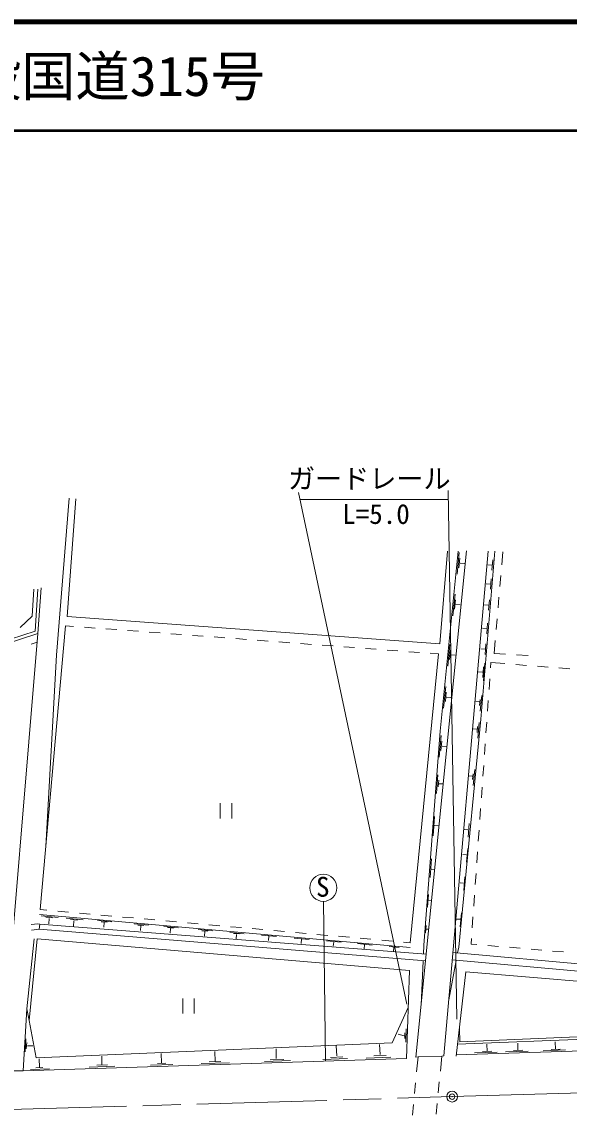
# Model space of a CAD drawing. Units: millimetres at full size, sheet at 1:1000; details may follow other scales. Extents: x 40000 to 680000, y 20000 to 380000.
# Drawn here: x 226790 to 277266, y 279213 to 380000 of the extents above; entities that cross this region are included whole.
import ezdxf
from ezdxf.enums import TextEntityAlignment as Align

# ---------------------------------------------------------------- set-up
doc = ezdxf.new("R2010")
doc.units = ezdxf.units.MM
doc.header["$LTSCALE"] = 1000
doc.header["$PDMODE"] = 32
doc.header["$PDSIZE"] = 500
doc.linetypes.add('CHAIN', pattern=[18.5, 12, -1.5, 3.5, -1.5])
for name, color, linetype, lineweight in [('M-BGD', 7, 'Continuous', 13), ('M-BMK', 2, 'CHAIN', 13), ('M-BMK-SRVR', 3, 'Continuous', 13), ('M-STR-HTXT', 7, 'Continuous', 13), ('M-STR-STR1', 1, 'Continuous', 13), ('M-TTL', 2, 'Continuous', 140), ('M-TTL-LINE', 7, 'Continuous', 50)]:
    doc.layers.add(name, color=color, linetype=linetype, lineweight=lineweight)
doc.layers.add('M-TTL-TXT', color=7, linetype='Continuous')
doc.styles.add('ＭＳ ゴシック', font='')
doc.styles.get('ＭＳ ゴシック').set_extended_font_data('MS Gothic')

msp = doc.modelspace()

# ---------------------------------------------------------------- linework, layer by layer
at = {"layer": 'M-BGD'}
for p, q in [((229991, 321625), (231150, 336080)), ((230967, 325194), (231757, 336042)), ((267800, 331233), (263130, 284571)), ((266052, 331191), (265341, 322660)), ((267033, 331206), (265361, 314605)), ((265712, 284668), (269801, 331207)), ((266927, 329072), (267130, 331069)), ((269125, 315729), (270409, 331208)), ((271157, 331155), (271053, 329953)), ((267181, 330550), (267091, 329676)), ((267207, 330099), (267607, 330067)), ((270164, 329913), (269771, 329949)), ((270226, 330403), (270150, 329439)), ((270082, 328663), (270005, 327699)), ((270966, 328957), (270880, 327960)), ((227883, 327708), (227751, 325211)), ((228016, 323817), (228258, 327716)), ((228276, 323606), (228557, 327819)), ((270019, 328173), (269626, 328208)), ((266542, 325251), (266745, 327248)), ((266796, 326729), (266706, 325855)), ((269920, 326716), (269844, 325752)), ((270793, 326964), (270707, 325968)), ((266822, 326278), (267222, 326246)), ((269858, 326226), (269465, 326262)), ((227751, 325211), (226620, 324181)), ((265341, 322660), (230967, 325194)), ((269741, 324554), (269664, 323590)), ((270620, 324972), (270534, 323975)), ((228276, 323606), (201053, 314849)), ((208600, 317580), (228016, 323817)), ((224917, 283299), (228276, 323606)), ((228477, 298155), (230809, 324325)), ((230809, 324325), (231556, 324269)), ((232553, 324194), (233550, 324119)), ((234547, 324043), (235544, 323968)), ((236542, 323893), (237539, 323818)), ((238536, 323743), (239533, 323668)), ((240530, 323592), (241527, 323517)), ((269678, 324063), (269285, 324099)), ((228209, 322806), (227634, 322625)), ((242525, 323442), (243522, 323367)), ((244519, 323292), (245516, 323217)), ((246513, 323141), (247510, 323066)), ((248508, 322991), (249505, 322916)), ((250502, 322841), (251499, 322765)), ((252496, 322690), (253493, 322615)), ((254491, 322540), (255488, 322465)), ((266075, 320611), (266277, 322608)), ((269583, 322648), (269506, 321684)), ((270447, 322979), (270343, 321777)), ((229046, 304544), (229991, 321625)), ((256485, 322390), (257482, 322314)), ((258479, 322239), (259476, 322164)), ((260474, 322089), (261471, 322014)), ((262468, 321938), (263465, 321863)), ((265209, 321732), (262607, 295107)), ((264462, 321788), (265209, 321732)), ((266329, 322089), (266239, 321215)), ((266355, 321638), (266754, 321606)), ((269520, 322158), (269127, 322194)), ((270343, 321777), (271412, 321709)), ((272410, 321646), (273479, 321578)), ((269377, 320536), (269300, 319572)), ((269485, 320864), (269361, 319258)), ((270021, 320434), (270057, 320942)), ((270057, 320942), (271342, 320839)), ((272339, 320759), (273336, 320679)), ((274333, 320599), (275329, 320519)), ((269269, 320056), (268876, 320091)), ((276326, 320439), (277323, 320359)), ((265683, 316727), (265886, 318724)), ((269880, 318439), (269950, 319437)), ((265938, 318205), (265848, 317331)), ((265963, 317754), (266363, 317722)), ((269048, 317529), (269009, 316985)), ((269200, 317907), (269068, 316447)), ((268978, 317300), (268649, 317331)), ((269738, 316444), (269809, 317442)), ((267082, 294697), (269125, 315729)), ((265361, 314605), (263858, 294879)), ((268758, 314809), (268428, 314840)), ((268827, 315038), (268789, 314493)), ((268980, 315415), (268848, 313956)), ((269597, 314449), (269668, 315447)), ((265274, 312215), (265477, 314212)), ((265529, 313693), (265439, 312819)), ((269456, 312454), (269526, 313452)), ((265554, 313242), (265954, 313210)), ((269314, 310459), (269385, 311457)), ((265024, 308860), (265157, 310592)), ((268335, 310456), (268006, 310488)), ((268404, 310685), (268366, 310141)), ((268557, 311063), (268425, 309603)), ((265251, 310103), (265183, 309469)), ((265282, 309770), (265573, 309749)), ((269173, 308464), (269244, 309462)), ((245092, 307974), (245092, 306574)), ((246142, 306574), (246142, 307974)), ((269032, 306469), (269102, 307467)), ((264718, 304964), (264848, 306753)), ((264834, 305909), (265220, 305888)), ((267926, 305527), (267600, 305547)), ((268056, 306110), (267942, 304836)), ((268890, 304474), (268961, 305472)), ((229001, 304036), (229046, 304544)), ((267913, 303807), (267798, 302533)), ((268749, 302479), (268820, 303477)), ((264436, 301110), (264558, 302853)), ((267783, 303224), (267457, 303243)), ((264558, 301879), (264811, 301858)), ((268608, 300484), (268678, 301482)), ((267528, 300601), (267202, 300620)), ((267658, 301184), (267544, 299910)), ((264280, 299555), (264193, 298393)), ((268467, 298489), (268537, 299487)), ((254617, 298920), (254792, 284195)), ((264277, 299024), (264530, 299007)), ((228423, 297702), (262616, 294656)), ((229108, 298099), (228477, 298155)), ((230143, 297431), (228573, 297587)), ((228999, 297457), (229623, 297400)), ((229306, 297343), (229264, 296849)), ((231100, 297921), (230104, 298010)), ((232436, 297227), (230865, 297383)), ((233092, 297743), (232096, 297832)), ((235084, 297565), (234088, 297654)), ((237076, 297387), (236080, 297476)), ((267335, 297852), (267220, 296578)), ((268325, 296494), (268396, 297492)), ((228266, 296852), (227643, 296785)), ((228372, 296349), (227674, 296272)), ((228442, 296829), (228266, 296852)), ((228442, 296829), (228372, 296349)), ((228372, 296349), (264016, 293428)), ((264077, 294038), (228442, 296829)), ((231291, 297253), (231915, 297196)), ((231598, 297138), (231557, 296644)), ((235100, 297028), (233761, 297153)), ((234115, 297042), (234649, 297000)), ((234382, 296966), (234351, 296546)), ((238479, 296727), (237141, 296852)), ((237494, 296741), (238028, 296699)), ((237761, 296665), (237730, 296245)), ((239068, 297209), (238072, 297298)), ((241217, 296483), (239878, 296608)), ((241060, 297031), (240064, 297120)), ((240232, 296497), (240766, 296455)), ((240499, 296421), (240468, 296001)), ((243052, 296854), (242056, 296942)), ((244387, 296201), (243049, 296326)), ((245044, 296676), (244048, 296765)), ((247036, 296498), (246040, 296587)), ((249028, 296320), (248032, 296409)), ((264071, 296699), (264011, 296011)), ((264085, 296364), (264275, 296346)), ((267204, 297270), (266879, 297289)), ((227915, 295462), (227240, 289027)), ((228193, 295473), (227451, 287951)), ((262533, 292556), (228193, 295473)), ((243402, 296215), (243936, 296173)), ((243669, 296138), (243638, 295719)), ((247307, 295941), (245969, 296065)), ((246323, 295954), (246857, 295913)), ((246590, 295878), (246558, 295459)), ((250269, 295683), (248900, 295808)), ((249565, 295701), (249531, 295319)), ((251020, 296142), (250024, 296231)), ((253284, 295415), (251914, 295540)), ((253013, 295964), (252016, 296053)), ((252580, 295432), (252545, 295051)), ((255005, 295786), (254009, 295875)), ((256997, 295608), (256001, 295697)), ((258989, 295430), (257993, 295519)), ((260981, 295253), (259985, 295341)), ((268219, 294989), (268255, 295497)), ((256255, 295150), (254885, 295275)), ((255551, 295167), (255516, 294786)), ((259104, 294896), (257735, 295021)), ((258401, 294914), (258366, 294532)), ((260657, 294750), (261603, 294673)), ((261111, 294663), (261080, 294323)), ((262607, 295107), (261977, 295164)), ((263858, 294879), (263821, 294058)), ((266982, 294167), (267082, 294697)), ((268768, 294942), (268219, 294989)), ((270760, 294770), (269764, 294856)), ((272753, 294598), (271756, 294684)), ((274745, 294426), (273749, 294512)), ((276738, 294254), (275742, 294340)), ((263793, 293446), (263607, 289343)), ((266167, 289845), (266853, 293483)), ((310322, 289633), (266489, 293516)), ((266550, 294206), (310452, 290243)), ((262257, 284437), (262533, 292556)), ((267747, 292433), (266842, 284653)), ((309448, 288923), (267747, 292433)), ((241626, 289979), (241626, 288579)), ((242676, 288579), (242676, 289979)), ((227240, 289027), (226901, 283291)), ((227451, 287951), (227240, 289027)), ((260944, 285863), (262416, 289128)), ((227451, 287951), (228099, 284482)), ((266835, 284776), (369298, 287965)), ((300211, 287333), (267192, 285975)), ((227171, 286258), (227091, 285048)), ((262039, 286521), (261508, 286672)), ((262127, 286787), (262101, 286287)), ((262247, 287182), (262200, 285928)), ((266968, 285741), (300180, 287076)), ((267192, 285975), (267140, 287214)), ((227243, 285904), (227195, 285329)), ((227299, 285617), (227809, 285617)), ((228099, 284482), (260944, 285863)), ((250259, 284425), (250251, 285315)), ((255829, 284676), (255782, 285596)), ((259826, 284805), (259779, 285726)), ((269696, 285086), (269673, 285766)), ((272543, 285175), (272521, 285854)), ((275599, 285270), (276447, 285296)), ((276006, 285283), (275984, 285962)), ((226901, 283291), (262257, 284437)), ((228409, 283627), (228395, 284404)), ((234182, 283894), (234161, 284658)), ((239671, 284049), (239644, 284902)), ((244623, 284147), (244579, 285065)), ((251561, 284238), (249182, 284152)), ((249697, 284316), (250953, 284347)), ((256820, 284434), (254550, 284340)), ((255268, 284535), (256407, 284574)), ((260817, 284563), (258546, 284470)), ((259264, 284665), (260403, 284704)), ((263130, 284571), (263341, 284584)), ((265528, 284663), (265712, 284668)), ((268550, 284954), (270625, 285027)), ((269288, 285074), (270136, 285100)), ((271398, 285043), (273473, 285116)), ((272136, 285163), (272984, 285189)), ((274860, 285151), (276936, 285224)), ((224180, 283302), (226901, 283291)), ((229333, 283483), (227575, 283426)), ((228740, 283593), (228069, 283561)), ((235357, 283717), (233006, 283623)), ((233693, 283810), (234702, 283842)), ((240730, 283886), (238670, 283808)), ((239293, 283979), (240074, 284011)), ((245933, 284029), (243327, 283967)), ((244068, 284139), (245145, 284154))]:
    msp.add_line(p, q, dxfattribs=at)
msp.add_circle((254598, 300170), 1250, dxfattribs=at)
at = {"layer": 'M-BMK'}
for p, q in [((266474, 280916), (366475, 283851)), ((224445, 279683), (266474, 280916))]:
    msp.add_line(p, q, dxfattribs=at)
at = {"layer": 'M-BMK-SRVR'}
msp.add_circle((266474, 280916), 500, dxfattribs=at)
msp.add_point((266474, 280916), dxfattribs=at)
at = {"layer": 'M-STR-HTXT'}
for p, q in [((266098, 336800), (266894, 288055)), ((262303, 289438), (252300, 336602)), ((252433, 335977), (266111, 335977))]:
    msp.add_line(p, q, dxfattribs=at)
at = {"layer": 'M-STR-STR1'}
for p, q in [((263203, 283193), (263341, 284584)), ((265528, 284663), (263341, 284584)), ((265390, 283268), (265528, 284663)), ((265193, 281278), (265292, 282273)), ((263007, 281203), (263105, 282198)), ((262810, 279213), (262909, 280208)), ((264997, 279288), (265095, 280283))]:
    msp.add_line(p, q, dxfattribs=at)
at = {"layer": 'M-TTL'}
msp.add_line((680000, 380000), (40000, 380000), dxfattribs=at)
at = {"layer": 'M-TTL-LINE'}
msp.add_line((40000, 370000), (680000, 370000), dxfattribs=at)

# ---------------------------------------------------------------- texts
at = {"layer": 'M-BGD', "style": 'ＭＳ ゴシック'}
msp.add_text('S', height=1833, dxfattribs=at).set_placement((253920, 298796), align=Align.BOTTOM_LEFT)
at = {"layer": 'M-STR-HTXT', "style": 'ＭＳ ゴシック'}
for s, p in [('ガードレール', (251332, 336428)), ('L=5.0', (256335, 333163))]:
    msp.add_text(s, height=1833, dxfattribs=at).set_placement(p, align=Align.BOTTOM_LEFT)
at = {"layer": 'M-TTL-TXT', "style": 'ＭＳ ゴシック'}
msp.add_text('一般国道315号', height=3666, dxfattribs=at).set_placement((216734, 375000), align=Align.MIDDLE_LEFT)

doc.saveas('drawing.dxf')
